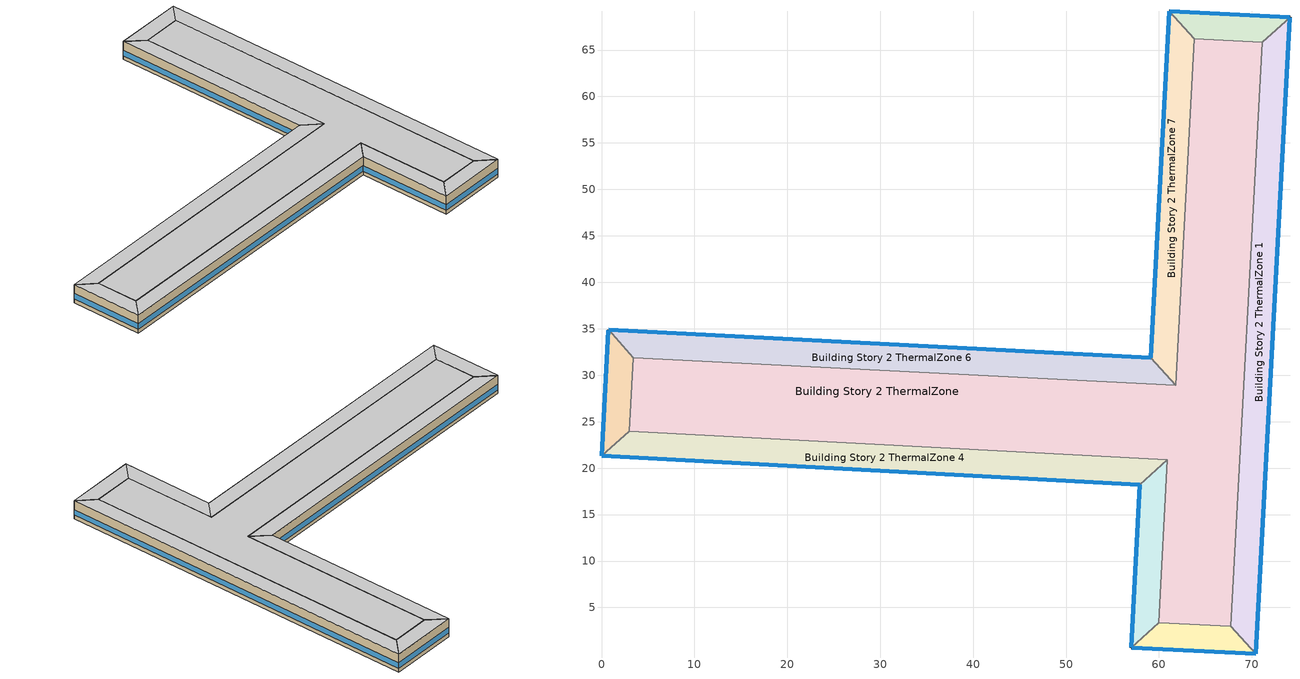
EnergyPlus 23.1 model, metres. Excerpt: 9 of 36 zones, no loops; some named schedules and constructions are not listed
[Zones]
Building Story 2 ThermalZone
 floor adiabatic (Typical Interior Ceiling): 71.13,65.85 67.74,2.97 59.99,3.35 60.92,20.89 2.98,23.99 3.43,31.9 61.79,28.9 63.8,66.22 z3.6
 wall adiabatic (Typical Interior Wall): 67.74,2.97 71.13,65.85 63.8,66.22 61.79,28.9 3.43,31.9 2.98,23.99 60.92,20.89 59.99,3.35 67.74,2.97 z3.6:7.2
 ceiling adiabatic (Typical Interior Floor): 63.8,66.22 61.79,28.9 3.43,31.9 2.98,23.99 60.92,20.89 59.99,3.35 67.74,2.97 71.13,65.85 z7.2
Building Story 2 ThermalZone 1
 floor adiabatic (Typical Interior Ceiling): 74.1,68.52 70.42,0 67.74,2.97 71.13,65.85 z3.6
 wall outside (Typical Insulated Steel Framed Exterior Wall R-12.99): 70.42,0 74.1,68.52 z3.6:7.2
 wall adiabatic (Typical Interior Wall): 74.1,68.52 71.13,65.85 67.74,2.97 70.42,0 z3.6:7.2
 window (U 0.55 SHGC 0.25): 70.42,0.03 74.1,68.5 z4.36:5.44
 ceiling adiabatic (Typical Interior Floor): 71.13,65.85 67.74,2.97 70.42,0 74.1,68.52 z7.2
Building Story 2 ThermalZone 2
 floor adiabatic (Typical Interior Ceiling): 70.42,0 57.02,0.67 59.99,3.35 67.74,2.97 z3.6
 wall outside (Typical Insulated Steel Framed Exterior Wall R-12.99): 57.02,0.67 70.42,0 z3.6:7.2
 wall adiabatic (Typical Interior Wall): 70.42,0 67.74,2.97 59.99,3.35 57.02,0.67 z3.6:7.2
 window (U 0.55 SHGC 0.25): 57.05,0.67 70.4,0 z4.36:5.45
 ceiling adiabatic (Typical Interior Floor): 67.74,2.97 59.99,3.35 57.02,0.67 70.42,0 z7.2
Building Story 2 ThermalZone 3
 floor adiabatic (Typical Interior Ceiling): 57.02,0.67 57.94,18.21 60.92,20.89 59.99,3.35 z3.6
 wall outside (Typical Insulated Steel Framed Exterior Wall R-12.99): 57.94,18.21 57.02,0.67 z3.6:7.2
 wall adiabatic (Typical Interior Wall): 57.02,0.67 59.99,3.35 60.92,20.89 57.94,18.21 z3.6:7.2
 window (U 0.55 SHGC 0.25): 57.94,18.19 57.02,0.69 z4.36:5.45
 ceiling adiabatic (Typical Interior Floor): 59.99,3.35 60.92,20.89 57.94,18.21 57.02,0.67 z7.2
Building Story 2 ThermalZone 4
 floor adiabatic (Typical Interior Ceiling): 57.94,18.21 0,21.32 2.98,23.99 60.92,20.89 z3.6
 wall outside (Typical Insulated Steel Framed Exterior Wall R-12.99): 0,21.32 57.94,18.21 z3.6:7.2
 wall adiabatic (Typical Interior Wall): 57.94,18.21 60.92,20.89 2.98,23.99 0,21.32 z3.6:7.2
 window (U 0.55 SHGC 0.25): 0.03,21.32 57.92,18.22 z4.36:5.44
 ceiling adiabatic (Typical Interior Floor): 60.92,20.89 2.98,23.99 0,21.32 57.94,18.21 z7.2
Building Story 2 ThermalZone 5
 floor adiabatic (Typical Interior Ceiling): 0,21.32 0.75,34.87 3.43,31.9 2.98,23.99 z3.6
 wall outside (Typical Insulated Steel Framed Exterior Wall R-12.99): 0.75,34.87 0,21.32 z3.6:7.2
 wall adiabatic (Typical Interior Wall): 0,21.32 2.98,23.99 3.43,31.9 0.75,34.87 z3.6:7.2
 window (U 0.55 SHGC 0.25): 0.75,34.85 0,21.35 z4.36:5.45
 ceiling adiabatic (Typical Interior Floor): 2.98,23.99 3.43,31.9 0.75,34.87 0,21.32 z7.2
Building Story 2 ThermalZone 6
 floor adiabatic (Typical Interior Ceiling): 0.75,34.87 59.12,31.87 61.79,28.9 3.43,31.9 z3.6
 wall outside (Typical Insulated Steel Framed Exterior Wall R-12.99): 59.12,31.87 0.75,34.87 z3.6:7.2
 wall adiabatic (Typical Interior Wall): 0.75,34.87 3.43,31.9 61.79,28.9 59.12,31.87 z3.6:7.2
 window (U 0.55 SHGC 0.25): 59.09,31.88 0.78,34.87 z4.36:5.44
 ceiling adiabatic (Typical Interior Ceiling): 3.43,31.9 61.79,28.9 59.12,31.87 0.75,34.87 z7.2
Building Story 2 ThermalZone 7
 floor adiabatic (Typical Interior Floor): 59.12,31.87 61.13,69.19 63.8,66.22 61.79,28.9 z3.6
 wall outside (Typical Insulated Steel Framed Exterior Wall R-12.99): 61.13,69.19 59.12,31.87 z3.6:7.2
 wall adiabatic (Typical Interior Wall): 59.12,31.87 61.79,28.9 63.8,66.22 61.13,69.19 z3.6:7.2
 window (U 0.55 SHGC 0.25): 61.12,69.17 59.12,31.9 z4.36:5.44
 ceiling adiabatic (Typical Interior Ceiling): 61.79,28.9 63.8,66.22 61.13,69.19 59.12,31.87 z7.2
Building Story 2 ThermalZone 8
 floor adiabatic (Typical Interior Floor): 61.13,69.19 74.1,68.52 71.13,65.85 63.8,66.22 z3.6
 wall outside (Typical Insulated Steel Framed Exterior Wall R-12.99): 74.1,68.52 61.13,69.19 z3.6:7.2
 wall adiabatic (Typical Interior Wall): 61.13,69.19 63.8,66.22 71.13,65.85 74.1,68.52 z3.6:7.2
 window (U 0.55 SHGC 0.25): 74.08,68.53 61.15,69.19 z4.36:5.45
 ceiling adiabatic (Typical Interior Ceiling): 63.8,66.22 71.13,65.85 74.1,68.52 61.13,69.19 z7.2
[Schedule:Day:Interval]
DataCenter_EQUIP_SCH Wknd|Wkdy|Hol Day 3; DataCenter_EQUIP_SCH Wknd|Wkdy|Hol Day 7; DataCenter_EQUIP_SCH Wknd|Wkdy|Hol Day 11; DataCenter_EQUIP_SCH Summer Design Day: No, 24:00, 1
DataCenter_EQUIP_SCH Wknd|Wkdy|Hol Day 4; DataCenter_EQUIP_SCH Wknd|Wkdy|Hol Day 8; DataCenter_EQUIP_SCH Winter Design Day 11: No, 24:00, 0.25
DataCenter_EQUIP_SCH Wknd|Wkdy|Hol Day 5; DataCenter_EQUIP_SCH Wknd|Wkdy|Hol Day 9: No, 24:00, 0.5
DataCenter_EQUIP_SCH Wknd|Wkdy|Hol Day 6; DataCenter_EQUIP_SCH Wknd|Wkdy|Hol Day 10: No, 24:00, 0.75
Schedule Day 3: No, 24:00, 0
SchoolSecondary KITCHEN_ELEC_EQUIP_SCH Wkdy Day; SchoolSecondary KITCHEN_ELEC_EQUIP_SCH Wkdy Day 1; SchoolSecondary KITCHEN_ELEC_EQUIP_SCH Wkdy Day 2; SchoolSecondary KITCHEN_ELEC_EQUIP_SCH Summer Design Day: No, 08:00, 0.1, 10:00, 0.15, 13:00, 0.25, 15:00, 0.15, 24:00, 0.1
SchoolSecondary KITCHEN_ELEC_EQUIP_SCH Wknd Day; SchoolSecondary KITCHEN_ELEC_EQUIP_SCH Wknd Day 1; SchoolSecondary KITCHEN_ELEC_EQUIP_SCH Default; SchoolSecondary KITCHEN_ELEC_EQUIP_SCH Winter Design Day: No, 24:00, 0.1
SchoolSecondary KITCHEN_GAS_EQUIP_SCH Wkdy|SmrDsn Day; SchoolSecondary KITCHEN_GAS_EQUIP_SCH Wkdy|SmrDsn Day 1; SchoolSecondary KITCHEN_GAS_EQUIP_SCH Wkdy|SmrDsn Day 2; SchoolSecondary KITCHEN_GAS_EQUIP_SCH Summer Design Day: No, 08:00, 0.02, 10:00, 0.15, 13:00, 0.2, 15:00, 0.1, 24:00, 0.02
SchoolSecondary KITCHEN_GAS_EQUIP_SCH Wknd Day; SchoolSecondary KITCHEN_GAS_EQUIP_SCH Wknd Day 1; SchoolSecondary KITCHEN_GAS_EQUIP_SCH Default; SchoolSecondary KITCHEN_GAS_EQUIP_SCH Winter Design Day: No, 24:00, 0.02
[Schedule:Week:Daily]
SchoolSecondary BLDG_LIGHT_SCH_2013 Week Rule - Jan1-Jan3: SchoolSecondary BLDG_LIGHT_SCH_2013 Wkdy Day, SchoolSecondary BLDG_LIGHT_SCH_2013 Wkdy Day, SchoolSecondary BLDG_LIGHT_SCH_2013 Wkdy Day, SchoolSecondary BLDG_LIGHT_SCH_2013 Wkdy Day, SchoolSecondary BLDG_LIGHT_SCH_2013 Wkdy Day, SchoolSecondary BLDG_LIGHT_SCH_2013 Wkdy Day, SchoolSecondary BLDG_LIGHT_SCH_2013 Wknd Day, SchoolSecondary BLDG_LIGHT_SCH_2013 Default, SchoolSecondary BLDG_LIGHT_SCH_2013 Summer Design Day, SchoolSecondary BLDG_LIGHT_SCH_2013 Winter Design Day, SchoolSecondary BLDG_LIGHT_SCH_2013 Default, SchoolSecondary BLDG_LIGHT_SCH_2013 Default
SchoolSecondary BLDG_LIGHT_SCH_2013 Week Rule - Jan4-Jun27: SchoolSecondary BLDG_LIGHT_SCH_2013 Wknd Day, SchoolSecondary BLDG_LIGHT_SCH_2013 Wkdy Day, SchoolSecondary BLDG_LIGHT_SCH_2013 Wkdy Day, SchoolSecondary BLDG_LIGHT_SCH_2013 Wkdy Day, SchoolSecondary BLDG_LIGHT_SCH_2013 Wkdy Day, SchoolSecondary BLDG_LIGHT_SCH_2013 Wkdy Day, SchoolSecondary BLDG_LIGHT_SCH_2013 Wknd Day, SchoolSecondary BLDG_LIGHT_SCH_2013 Default, SchoolSecondary BLDG_LIGHT_SCH_2013 Summer Design Day, SchoolSecondary BLDG_LIGHT_SCH_2013 Winter Design Day, SchoolSecondary BLDG_LIGHT_SCH_2013 Default, SchoolSecondary BLDG_LIGHT_SCH_2013 Default
SchoolSecondary BLDG_LIGHT_SCH_2013 Week Rule - Jun28-Jul4: SchoolSecondary BLDG_LIGHT_SCH_2013 Wknd Day, SchoolSecondary BLDG_LIGHT_SCH_2013 Wkdy Day, SchoolSecondary BLDG_LIGHT_SCH_2013 Wkdy Day, SchoolSecondary BLDG_LIGHT_SCH_2013 Wkdy Day 1, SchoolSecondary BLDG_LIGHT_SCH_2013 Wkdy Day 1, SchoolSecondary BLDG_LIGHT_SCH_2013 Wkdy Day 1, SchoolSecondary BLDG_LIGHT_SCH_2013 Wknd Day 1, SchoolSecondary BLDG_LIGHT_SCH_2013 Default, SchoolSecondary BLDG_LIGHT_SCH_2013 Summer Design Day, SchoolSecondary BLDG_LIGHT_SCH_2013 Winter Design Day, SchoolSecondary BLDG_LIGHT_SCH_2013 Default, SchoolSecondary BLDG_LIGHT_SCH_2013 Default
SchoolSecondary BLDG_LIGHT_SCH_2013 Week Rule - Jul5-Aug29: SchoolSecondary BLDG_LIGHT_SCH_2013 Wknd Day 1, SchoolSecondary BLDG_LIGHT_SCH_2013 Wkdy Day 1, SchoolSecondary BLDG_LIGHT_SCH_2013 Wkdy Day 1, SchoolSecondary BLDG_LIGHT_SCH_2013 Wkdy Day 1, SchoolSecondary BLDG_LIGHT_SCH_2013 Wkdy Day 1, SchoolSecondary BLDG_LIGHT_SCH_2013 Wkdy Day 1, SchoolSecondary BLDG_LIGHT_SCH_2013 Wknd Day 1, SchoolSecondary BLDG_LIGHT_SCH_2013 Default, SchoolSecondary BLDG_LIGHT_SCH_2013 Summer Design Day, SchoolSecondary BLDG_LIGHT_SCH_2013 Winter Design Day, SchoolSecondary BLDG_LIGHT_SCH_2013 Default, SchoolSecondary BLDG_LIGHT_SCH_2013 Default
SchoolSecondary BLDG_LIGHT_SCH_2013 Week Rule - Aug30-Sep5: SchoolSecondary BLDG_LIGHT_SCH_2013 Wknd Day 1, SchoolSecondary BLDG_LIGHT_SCH_2013 Wkdy Day 1, SchoolSecondary BLDG_LIGHT_SCH_2013 Wkdy Day 2, SchoolSecondary BLDG_LIGHT_SCH_2013 Wkdy Day 2, SchoolSecondary BLDG_LIGHT_SCH_2013 Wkdy Day 2, SchoolSecondary BLDG_LIGHT_SCH_2013 Wkdy Day 2, SchoolSecondary BLDG_LIGHT_SCH_2013 Default, SchoolSecondary BLDG_LIGHT_SCH_2013 Default, SchoolSecondary BLDG_LIGHT_SCH_2013 Summer Design Day, SchoolSecondary BLDG_LIGHT_SCH_2013 Winter Design Day, SchoolSecondary BLDG_LIGHT_SCH_2013 Default, SchoolSecondary BLDG_LIGHT_SCH_2013 Default
SchoolSecondary BLDG_LIGHT_SCH_2013 Week Rule - Sep6-Dec31: SchoolSecondary BLDG_LIGHT_SCH_2013 Default, SchoolSecondary BLDG_LIGHT_SCH_2013 Wkdy Day 2, SchoolSecondary BLDG_LIGHT_SCH_2013 Wkdy Day 2, SchoolSecondary BLDG_LIGHT_SCH_2013 Wkdy Day 2, SchoolSecondary BLDG_LIGHT_SCH_2013 Wkdy Day 2, SchoolSecondary BLDG_LIGHT_SCH_2013 Wkdy Day 2, SchoolSecondary BLDG_LIGHT_SCH_2013 Default, SchoolSecondary BLDG_LIGHT_SCH_2013 Default, SchoolSecondary BLDG_LIGHT_SCH_2013 Summer Design Day, SchoolSecondary BLDG_LIGHT_SCH_2013 Winter Design Day, SchoolSecondary BLDG_LIGHT_SCH_2013 Default, SchoolSecondary BLDG_LIGHT_SCH_2013 Default
SchoolSecondary BLDG_LIGHT_LIBRARY_SCH_2013 Week Rule - Jan1-Jan3: SchoolSecondary BLDG_LIGHT_LIBRARY_SCH_2013 Wkdy Day, SchoolSecondary BLDG_LIGHT_LIBRARY_SCH_2013 Wkdy Day, SchoolSecondary BLDG_LIGHT_LIBRARY_SCH_2013 Wkdy Day, SchoolSecondary BLDG_LIGHT_LIBRARY_SCH_2013 Wkdy Day, SchoolSecondary BLDG_LIGHT_LIBRARY_SCH_2013 Wkdy Day, SchoolSecondary BLDG_LIGHT_LIBRARY_SCH_2013 Wkdy Day, SchoolSecondary BLDG_LIGHT_LIBRARY_SCH_2013 Wknd Day, SchoolSecondary BLDG_LIGHT_LIBRARY_SCH_2013 Default, SchoolSecondary BLDG_LIGHT_LIBRARY_SCH_2013 Summer Design Day, SchoolSecondary BLDG_LIGHT_LIBRARY_SCH_2013 Winter Design Day, SchoolSecondary BLDG_LIGHT_LIBRARY_SCH_2013 Default, SchoolSecondary BLDG_LIGHT_LIBRARY_SCH_2013 Default
SchoolSecondary BLDG_LIGHT_LIBRARY_SCH_2013 Week Rule - Jan4-Jun27: SchoolSecondary BLDG_LIGHT_LIBRARY_SCH_2013 Wknd Day, SchoolSecondary BLDG_LIGHT_LIBRARY_SCH_2013 Wkdy Day, SchoolSecondary BLDG_LIGHT_LIBRARY_SCH_2013 Wkdy Day, SchoolSecondary BLDG_LIGHT_LIBRARY_SCH_2013 Wkdy Day, SchoolSecondary BLDG_LIGHT_LIBRARY_SCH_2013 Wkdy Day, SchoolSecondary BLDG_LIGHT_LIBRARY_SCH_2013 Wkdy Day, SchoolSecondary BLDG_LIGHT_LIBRARY_SCH_2013 Wknd Day, SchoolSecondary BLDG_LIGHT_LIBRARY_SCH_2013 Default, SchoolSecondary BLDG_LIGHT_LIBRARY_SCH_2013 Summer Design Day, SchoolSecondary BLDG_LIGHT_LIBRARY_SCH_2013 Winter Design Day, SchoolSecondary BLDG_LIGHT_LIBRARY_SCH_2013 Default, SchoolSecondary BLDG_LIGHT_LIBRARY_SCH_2013 Default
SchoolSecondary BLDG_LIGHT_LIBRARY_SCH_2013 Week Rule - Jun28-Jul4: SchoolSecondary BLDG_LIGHT_LIBRARY_SCH_2013 Wknd Day, SchoolSecondary BLDG_LIGHT_LIBRARY_SCH_2013 Wkdy Day, SchoolSecondary BLDG_LIGHT_LIBRARY_SCH_2013 Wkdy Day, SchoolSecondary BLDG_LIGHT_LIBRARY_SCH_2013 Wkdy Day 1, SchoolSecondary BLDG_LIGHT_LIBRARY_SCH_2013 Wkdy Day 1, SchoolSecondary BLDG_LIGHT_LIBRARY_SCH_2013 Wkdy Day 1, SchoolSecondary BLDG_LIGHT_LIBRARY_SCH_2013 Wknd Day 1, SchoolSecondary BLDG_LIGHT_LIBRARY_SCH_2013 Default, SchoolSecondary BLDG_LIGHT_LIBRARY_SCH_2013 Summer Design Day, SchoolSecondary BLDG_LIGHT_LIBRARY_SCH_2013 Winter Design Day, SchoolSecondary BLDG_LIGHT_LIBRARY_SCH_2013 Default, SchoolSecondary BLDG_LIGHT_LIBRARY_SCH_2013 Default
SchoolSecondary BLDG_LIGHT_LIBRARY_SCH_2013 Week Rule - Jul5-Aug29: SchoolSecondary BLDG_LIGHT_LIBRARY_SCH_2013 Wknd Day 1, SchoolSecondary BLDG_LIGHT_LIBRARY_SCH_2013 Wkdy Day 1, SchoolSecondary BLDG_LIGHT_LIBRARY_SCH_2013 Wkdy Day 1, SchoolSecondary BLDG_LIGHT_LIBRARY_SCH_2013 Wkdy Day 1, SchoolSecondary BLDG_LIGHT_LIBRARY_SCH_2013 Wkdy Day 1, SchoolSecondary BLDG_LIGHT_LIBRARY_SCH_2013 Wkdy Day 1, SchoolSecondary BLDG_LIGHT_LIBRARY_SCH_2013 Wknd Day 1, SchoolSecondary BLDG_LIGHT_LIBRARY_SCH_2013 Default, SchoolSecondary BLDG_LIGHT_LIBRARY_SCH_2013 Summer Design Day, SchoolSecondary BLDG_LIGHT_LIBRARY_SCH_2013 Winter Design Day, SchoolSecondary BLDG_LIGHT_LIBRARY_SCH_2013 Default, SchoolSecondary BLDG_LIGHT_LIBRARY_SCH_2013 Default
SchoolSecondary BLDG_LIGHT_LIBRARY_SCH_2013 Week Rule - Aug30-Sep5: SchoolSecondary BLDG_LIGHT_LIBRARY_SCH_2013 Wknd Day 1, SchoolSecondary BLDG_LIGHT_LIBRARY_SCH_2013 Wkdy Day 1, SchoolSecondary BLDG_LIGHT_LIBRARY_SCH_2013 Wkdy Day 2, SchoolSecondary BLDG_LIGHT_LIBRARY_SCH_2013 Wkdy Day 2, SchoolSecondary BLDG_LIGHT_LIBRARY_SCH_2013 Wkdy Day 2, SchoolSecondary BLDG_LIGHT_LIBRARY_SCH_2013 Wkdy Day 2, SchoolSecondary BLDG_LIGHT_LIBRARY_SCH_2013 Default, SchoolSecondary BLDG_LIGHT_LIBRARY_SCH_2013 Default, SchoolSecondary BLDG_LIGHT_LIBRARY_SCH_2013 Summer Design Day, SchoolSecondary BLDG_LIGHT_LIBRARY_SCH_2013 Winter Design Day, SchoolSecondary BLDG_LIGHT_LIBRARY_SCH_2013 Default, SchoolSecondary BLDG_LIGHT_LIBRARY_SCH_2013 Default
SchoolSecondary BLDG_LIGHT_LIBRARY_SCH_2013 Week Rule - Sep6-Dec31: SchoolSecondary BLDG_LIGHT_LIBRARY_SCH_2013 Default, SchoolSecondary BLDG_LIGHT_LIBRARY_SCH_2013 Wkdy Day 2, SchoolSecondary BLDG_LIGHT_LIBRARY_SCH_2013 Wkdy Day 2, SchoolSecondary BLDG_LIGHT_LIBRARY_SCH_2013 Wkdy Day 2, SchoolSecondary BLDG_LIGHT_LIBRARY_SCH_2013 Wkdy Day 2, SchoolSecondary BLDG_LIGHT_LIBRARY_SCH_2013 Wkdy Day 2, SchoolSecondary BLDG_LIGHT_LIBRARY_SCH_2013 Default, SchoolSecondary BLDG_LIGHT_LIBRARY_SCH_2013 Default, SchoolSecondary BLDG_LIGHT_LIBRARY_SCH_2013 Summer Design Day, SchoolSecondary BLDG_LIGHT_LIBRARY_SCH_2013 Winter Design Day, SchoolSecondary BLDG_LIGHT_LIBRARY_SCH_2013 Default, SchoolSecondary BLDG_LIGHT_LIBRARY_SCH_2013 Default
SchoolSecondary BLDG_LIGHT_LOBBYFLR1_SCH_2013 Week Rule - Jan1-Jan3: SchoolSecondary BLDG_LIGHT_LOBBYFLR1_SCH_2013 Wkdy Day, SchoolSecondary BLDG_LIGHT_LOBBYFLR1_SCH_2013 Wkdy Day, SchoolSecondary BLDG_LIGHT_LOBBYFLR1_SCH_2013 Wkdy Day, SchoolSecondary BLDG_LIGHT_LOBBYFLR1_SCH_2013 Wkdy Day, SchoolSecondary BLDG_LIGHT_LOBBYFLR1_SCH_2013 Wkdy Day, SchoolSecondary BLDG_LIGHT_LOBBYFLR1_SCH_2013 Wkdy Day, SchoolSecondary BLDG_LIGHT_LOBBYFLR1_SCH_2013 Wknd Day, SchoolSecondary BLDG_LIGHT_LOBBYFLR1_SCH_2013 Default, SchoolSecondary BLDG_LIGHT_LOBBYFLR1_SCH_2013 Summer Design Day, SchoolSecondary BLDG_LIGHT_LOBBYFLR1_SCH_2013 Winter Design Day, SchoolSecondary BLDG_LIGHT_LOBBYFLR1_SCH_2013 Default, SchoolSecondary BLDG_LIGHT_LOBBYFLR1_SCH_2013 Default
SchoolSecondary BLDG_LIGHT_LOBBYFLR1_SCH_2013 Week Rule - Jan4-Jun27: SchoolSecondary BLDG_LIGHT_LOBBYFLR1_SCH_2013 Wknd Day, SchoolSecondary BLDG_LIGHT_LOBBYFLR1_SCH_2013 Wkdy Day, SchoolSecondary BLDG_LIGHT_LOBBYFLR1_SCH_2013 Wkdy Day, SchoolSecondary BLDG_LIGHT_LOBBYFLR1_SCH_2013 Wkdy Day, SchoolSecondary BLDG_LIGHT_LOBBYFLR1_SCH_2013 Wkdy Day, SchoolSecondary BLDG_LIGHT_LOBBYFLR1_SCH_2013 Wkdy Day, SchoolSecondary BLDG_LIGHT_LOBBYFLR1_SCH_2013 Wknd Day, SchoolSecondary BLDG_LIGHT_LOBBYFLR1_SCH_2013 Default, SchoolSecondary BLDG_LIGHT_LOBBYFLR1_SCH_2013 Summer Design Day, SchoolSecondary BLDG_LIGHT_LOBBYFLR1_SCH_2013 Winter Design Day, SchoolSecondary BLDG_LIGHT_LOBBYFLR1_SCH_2013 Default, SchoolSecondary BLDG_LIGHT_LOBBYFLR1_SCH_2013 Default
SchoolSecondary BLDG_LIGHT_LOBBYFLR1_SCH_2013 Week Rule - Jun28-Jul4: SchoolSecondary BLDG_LIGHT_LOBBYFLR1_SCH_2013 Wknd Day, SchoolSecondary BLDG_LIGHT_LOBBYFLR1_SCH_2013 Wkdy Day, SchoolSecondary BLDG_LIGHT_LOBBYFLR1_SCH_2013 Wkdy Day, SchoolSecondary BLDG_LIGHT_LOBBYFLR1_SCH_2013 Wkdy Day 1, SchoolSecondary BLDG_LIGHT_LOBBYFLR1_SCH_2013 Wkdy Day 1, SchoolSecondary BLDG_LIGHT_LOBBYFLR1_SCH_2013 Wkdy Day 1, SchoolSecondary BLDG_LIGHT_LOBBYFLR1_SCH_2013 Wknd Day 1, SchoolSecondary BLDG_LIGHT_LOBBYFLR1_SCH_2013 Default, SchoolSecondary BLDG_LIGHT_LOBBYFLR1_SCH_2013 Summer Design Day, SchoolSecondary BLDG_LIGHT_LOBBYFLR1_SCH_2013 Winter Design Day, SchoolSecondary BLDG_LIGHT_LOBBYFLR1_SCH_2013 Default, SchoolSecondary BLDG_LIGHT_LOBBYFLR1_SCH_2013 Default
DataCenter_EQUIP_SCH Week Rule - Apr5-Apr25: DataCenter_EQUIP_SCH Wknd|Wkdy|Hol Day 3, DataCenter_EQUIP_SCH Wknd|Wkdy|Hol Day 3, DataCenter_EQUIP_SCH Wknd|Wkdy|Hol Day 3, DataCenter_EQUIP_SCH Wknd|Wkdy|Hol Day 3, DataCenter_EQUIP_SCH Wknd|Wkdy|Hol Day 3, DataCenter_EQUIP_SCH Wknd|Wkdy|Hol Day 3, DataCenter_EQUIP_SCH Wknd|Wkdy|Hol Day 3, Schedule Day 3, DataCenter_EQUIP_SCH Summer Design Day, DataCenter_EQUIP_SCH Winter Design Day 11, Schedule Day 3, Schedule Day 3
DataCenter_EQUIP_SCH Week Rule - Apr26-May2: DataCenter_EQUIP_SCH Wknd|Wkdy|Hol Day 3, DataCenter_EQUIP_SCH Wknd|Wkdy|Hol Day 3, DataCenter_EQUIP_SCH Wknd|Wkdy|Hol Day 3, DataCenter_EQUIP_SCH Wknd|Wkdy|Hol Day 3, DataCenter_EQUIP_SCH Wknd|Wkdy|Hol Day 3, DataCenter_EQUIP_SCH Wknd|Wkdy|Hol Day 4, DataCenter_EQUIP_SCH Wknd|Wkdy|Hol Day 4, Schedule Day 3, DataCenter_EQUIP_SCH Summer Design Day, DataCenter_EQUIP_SCH Winter Design Day 11, Schedule Day 3, Schedule Day 3
DataCenter_EQUIP_SCH Week Rule - May3-May30: DataCenter_EQUIP_SCH Wknd|Wkdy|Hol Day 4, DataCenter_EQUIP_SCH Wknd|Wkdy|Hol Day 4, DataCenter_EQUIP_SCH Wknd|Wkdy|Hol Day 4, DataCenter_EQUIP_SCH Wknd|Wkdy|Hol Day 4, DataCenter_EQUIP_SCH Wknd|Wkdy|Hol Day 4, DataCenter_EQUIP_SCH Wknd|Wkdy|Hol Day 4, DataCenter_EQUIP_SCH Wknd|Wkdy|Hol Day 4, Schedule Day 3, DataCenter_EQUIP_SCH Summer Design Day, DataCenter_EQUIP_SCH Winter Design Day 11, Schedule Day 3, Schedule Day 3
DataCenter_EQUIP_SCH Week Rule - May31-Jun6: DataCenter_EQUIP_SCH Wknd|Wkdy|Hol Day 4, DataCenter_EQUIP_SCH Wknd|Wkdy|Hol Day 5, DataCenter_EQUIP_SCH Wknd|Wkdy|Hol Day 5, DataCenter_EQUIP_SCH Wknd|Wkdy|Hol Day 5, DataCenter_EQUIP_SCH Wknd|Wkdy|Hol Day 5, DataCenter_EQUIP_SCH Wknd|Wkdy|Hol Day 5, DataCenter_EQUIP_SCH Wknd|Wkdy|Hol Day 5, Schedule Day 3, DataCenter_EQUIP_SCH Summer Design Day, DataCenter_EQUIP_SCH Winter Design Day 11, Schedule Day 3, Schedule Day 3
DataCenter_EQUIP_SCH Week Rule - Jun7-Jun27: DataCenter_EQUIP_SCH Wknd|Wkdy|Hol Day 5, DataCenter_EQUIP_SCH Wknd|Wkdy|Hol Day 5, DataCenter_EQUIP_SCH Wknd|Wkdy|Hol Day 5, DataCenter_EQUIP_SCH Wknd|Wkdy|Hol Day 5, DataCenter_EQUIP_SCH Wknd|Wkdy|Hol Day 5, DataCenter_EQUIP_SCH Wknd|Wkdy|Hol Day 5, DataCenter_EQUIP_SCH Wknd|Wkdy|Hol Day 5, Schedule Day 3, DataCenter_EQUIP_SCH Summer Design Day, DataCenter_EQUIP_SCH Winter Design Day 11, Schedule Day 3, Schedule Day 3
DataCenter_EQUIP_SCH Week Rule - Jun28-Jul4: DataCenter_EQUIP_SCH Wknd|Wkdy|Hol Day 5, DataCenter_EQUIP_SCH Wknd|Wkdy|Hol Day 5, DataCenter_EQUIP_SCH Wknd|Wkdy|Hol Day 5, DataCenter_EQUIP_SCH Wknd|Wkdy|Hol Day 6, DataCenter_EQUIP_SCH Wknd|Wkdy|Hol Day 6, DataCenter_EQUIP_SCH Wknd|Wkdy|Hol Day 6, DataCenter_EQUIP_SCH Wknd|Wkdy|Hol Day 6, Schedule Day 3, DataCenter_EQUIP_SCH Summer Design Day, DataCenter_EQUIP_SCH Winter Design Day 11, Schedule Day 3, Schedule Day 3
DataCenter_EQUIP_SCH Week Rule - Jul5-Jul25: DataCenter_EQUIP_SCH Wknd|Wkdy|Hol Day 6, DataCenter_EQUIP_SCH Wknd|Wkdy|Hol Day 6, DataCenter_EQUIP_SCH Wknd|Wkdy|Hol Day 6, DataCenter_EQUIP_SCH Wknd|Wkdy|Hol Day 6, DataCenter_EQUIP_SCH Wknd|Wkdy|Hol Day 6, DataCenter_EQUIP_SCH Wknd|Wkdy|Hol Day 6, DataCenter_EQUIP_SCH Wknd|Wkdy|Hol Day 6, Schedule Day 3, DataCenter_EQUIP_SCH Summer Design Day, DataCenter_EQUIP_SCH Winter Design Day 11, Schedule Day 3, Schedule Day 3
DataCenter_EQUIP_SCH Week Rule - Jul26-Aug1: DataCenter_EQUIP_SCH Wknd|Wkdy|Hol Day 6, DataCenter_EQUIP_SCH Wknd|Wkdy|Hol Day 6, DataCenter_EQUIP_SCH Wknd|Wkdy|Hol Day 6, DataCenter_EQUIP_SCH Wknd|Wkdy|Hol Day 6, DataCenter_EQUIP_SCH Wknd|Wkdy|Hol Day 6, DataCenter_EQUIP_SCH Wknd|Wkdy|Hol Day 6, DataCenter_EQUIP_SCH Wknd|Wkdy|Hol Day 7, Schedule Day 3, DataCenter_EQUIP_SCH Summer Design Day, DataCenter_EQUIP_SCH Winter Design Day 11, Schedule Day 3, Schedule Day 3
DataCenter_EQUIP_SCH Week Rule - Aug2-Aug29: DataCenter_EQUIP_SCH Wknd|Wkdy|Hol Day 7, DataCenter_EQUIP_SCH Wknd|Wkdy|Hol Day 7, DataCenter_EQUIP_SCH Wknd|Wkdy|Hol Day 7, DataCenter_EQUIP_SCH Wknd|Wkdy|Hol Day 7, DataCenter_EQUIP_SCH Wknd|Wkdy|Hol Day 7, DataCenter_EQUIP_SCH Wknd|Wkdy|Hol Day 7, DataCenter_EQUIP_SCH Wknd|Wkdy|Hol Day 7, Schedule Day 3, DataCenter_EQUIP_SCH Summer Design Day, DataCenter_EQUIP_SCH Winter Design Day 11, Schedule Day 3, Schedule Day 3
DataCenter_EQUIP_SCH Week Rule - Aug30-Sep5: DataCenter_EQUIP_SCH Wknd|Wkdy|Hol Day 7, DataCenter_EQUIP_SCH Wknd|Wkdy|Hol Day 7, DataCenter_EQUIP_SCH Wknd|Wkdy|Hol Day 8, DataCenter_EQUIP_SCH Wknd|Wkdy|Hol Day 8, DataCenter_EQUIP_SCH Wknd|Wkdy|Hol Day 8, DataCenter_EQUIP_SCH Wknd|Wkdy|Hol Day 8, DataCenter_EQUIP_SCH Wknd|Wkdy|Hol Day 8, Schedule Day 3, DataCenter_EQUIP_SCH Summer Design Day, DataCenter_EQUIP_SCH Winter Design Day 11, Schedule Day 3, Schedule Day 3
DataCenter_EQUIP_SCH Week Rule - Sep6-Sep26: DataCenter_EQUIP_SCH Wknd|Wkdy|Hol Day 8, DataCenter_EQUIP_SCH Wknd|Wkdy|Hol Day 8, DataCenter_EQUIP_SCH Wknd|Wkdy|Hol Day 8, DataCenter_EQUIP_SCH Wknd|Wkdy|Hol Day 8, DataCenter_EQUIP_SCH Wknd|Wkdy|Hol Day 8, DataCenter_EQUIP_SCH Wknd|Wkdy|Hol Day 8, DataCenter_EQUIP_SCH Wknd|Wkdy|Hol Day 8, Schedule Day 3, DataCenter_EQUIP_SCH Summer Design Day, DataCenter_EQUIP_SCH Winter Design Day 11, Schedule Day 3, Schedule Day 3
DataCenter_EQUIP_SCH Week Rule - Sep27-Oct3: DataCenter_EQUIP_SCH Wknd|Wkdy|Hol Day 8, DataCenter_EQUIP_SCH Wknd|Wkdy|Hol Day 8, DataCenter_EQUIP_SCH Wknd|Wkdy|Hol Day 8, DataCenter_EQUIP_SCH Wknd|Wkdy|Hol Day 8, DataCenter_EQUIP_SCH Wknd|Wkdy|Hol Day 9, DataCenter_EQUIP_SCH Wknd|Wkdy|Hol Day 9, DataCenter_EQUIP_SCH Wknd|Wkdy|Hol Day 9, Schedule Day 3, DataCenter_EQUIP_SCH Summer Design Day, DataCenter_EQUIP_SCH Winter Design Day 11, Schedule Day 3, Schedule Day 3
DataCenter_EQUIP_SCH Week Rule - Oct4-Oct31: DataCenter_EQUIP_SCH Wknd|Wkdy|Hol Day 9, DataCenter_EQUIP_SCH Wknd|Wkdy|Hol Day 9, DataCenter_EQUIP_SCH Wknd|Wkdy|Hol Day 9, DataCenter_EQUIP_SCH Wknd|Wkdy|Hol Day 9, DataCenter_EQUIP_SCH Wknd|Wkdy|Hol Day 9, DataCenter_EQUIP_SCH Wknd|Wkdy|Hol Day 9, DataCenter_EQUIP_SCH Wknd|Wkdy|Hol Day 9, Schedule Day 3, DataCenter_EQUIP_SCH Summer Design Day, DataCenter_EQUIP_SCH Winter Design Day 11, Schedule Day 3, Schedule Day 3
DataCenter_EQUIP_SCH Week Rule - Nov1-Nov28: DataCenter_EQUIP_SCH Wknd|Wkdy|Hol Day 10, DataCenter_EQUIP_SCH Wknd|Wkdy|Hol Day 10, DataCenter_EQUIP_SCH Wknd|Wkdy|Hol Day 10, DataCenter_EQUIP_SCH Wknd|Wkdy|Hol Day 10, DataCenter_EQUIP_SCH Wknd|Wkdy|Hol Day 10, DataCenter_EQUIP_SCH Wknd|Wkdy|Hol Day 10, DataCenter_EQUIP_SCH Wknd|Wkdy|Hol Day 10, Schedule Day 3, DataCenter_EQUIP_SCH Summer Design Day, DataCenter_EQUIP_SCH Winter Design Day 11, Schedule Day 3, Schedule Day 3
DataCenter_EQUIP_SCH Week Rule - Nov29-Dec5: DataCenter_EQUIP_SCH Wknd|Wkdy|Hol Day 10, DataCenter_EQUIP_SCH Wknd|Wkdy|Hol Day 10, DataCenter_EQUIP_SCH Wknd|Wkdy|Hol Day 11, DataCenter_EQUIP_SCH Wknd|Wkdy|Hol Day 11, DataCenter_EQUIP_SCH Wknd|Wkdy|Hol Day 11, DataCenter_EQUIP_SCH Wknd|Wkdy|Hol Day 11, DataCenter_EQUIP_SCH Wknd|Wkdy|Hol Day 11, Schedule Day 3, DataCenter_EQUIP_SCH Summer Design Day, DataCenter_EQUIP_SCH Winter Design Day 11, Schedule Day 3, Schedule Day 3
DataCenter_EQUIP_SCH Week Rule - Dec6-Dec31: DataCenter_EQUIP_SCH Wknd|Wkdy|Hol Day 11, DataCenter_EQUIP_SCH Wknd|Wkdy|Hol Day 11, DataCenter_EQUIP_SCH Wknd|Wkdy|Hol Day 11, DataCenter_EQUIP_SCH Wknd|Wkdy|Hol Day 11, DataCenter_EQUIP_SCH Wknd|Wkdy|Hol Day 11, DataCenter_EQUIP_SCH Wknd|Wkdy|Hol Day 11, DataCenter_EQUIP_SCH Wknd|Wkdy|Hol Day 11, Schedule Day 3, DataCenter_EQUIP_SCH Summer Design Day, DataCenter_EQUIP_SCH Winter Design Day 11, Schedule Day 3, Schedule Day 3
SchoolSecondary KITCHEN_ELEC_EQUIP_SCH Week Rule - Jan1-Jan3: SchoolSecondary KITCHEN_ELEC_EQUIP_SCH Wkdy Day, SchoolSecondary KITCHEN_ELEC_EQUIP_SCH Wkdy Day, SchoolSecondary KITCHEN_ELEC_EQUIP_SCH Wkdy Day, SchoolSecondary KITCHEN_ELEC_EQUIP_SCH Wkdy Day, SchoolSecondary KITCHEN_ELEC_EQUIP_SCH Wkdy Day, SchoolSecondary KITCHEN_ELEC_EQUIP_SCH Wkdy Day, SchoolSecondary KITCHEN_ELEC_EQUIP_SCH Wknd Day, SchoolSecondary KITCHEN_ELEC_EQUIP_SCH Default, SchoolSecondary KITCHEN_ELEC_EQUIP_SCH Summer Design Day, SchoolSecondary KITCHEN_ELEC_EQUIP_SCH Winter Design Day, SchoolSecondary KITCHEN_ELEC_EQUIP_SCH Default, SchoolSecondary KITCHEN_ELEC_EQUIP_SCH Default
SchoolSecondary KITCHEN_ELEC_EQUIP_SCH Week Rule - Jan4-Jun27: SchoolSecondary KITCHEN_ELEC_EQUIP_SCH Wknd Day, SchoolSecondary KITCHEN_ELEC_EQUIP_SCH Wkdy Day, SchoolSecondary KITCHEN_ELEC_EQUIP_SCH Wkdy Day, SchoolSecondary KITCHEN_ELEC_EQUIP_SCH Wkdy Day, SchoolSecondary KITCHEN_ELEC_EQUIP_SCH Wkdy Day, SchoolSecondary KITCHEN_ELEC_EQUIP_SCH Wkdy Day, SchoolSecondary KITCHEN_ELEC_EQUIP_SCH Wknd Day, SchoolSecondary KITCHEN_ELEC_EQUIP_SCH Default, SchoolSecondary KITCHEN_ELEC_EQUIP_SCH Summer Design Day, SchoolSecondary KITCHEN_ELEC_EQUIP_SCH Winter Design Day, SchoolSecondary KITCHEN_ELEC_EQUIP_SCH Default, SchoolSecondary KITCHEN_ELEC_EQUIP_SCH Default
SchoolSecondary KITCHEN_ELEC_EQUIP_SCH Week Rule - Jun28-Jul4: SchoolSecondary KITCHEN_ELEC_EQUIP_SCH Wknd Day, SchoolSecondary KITCHEN_ELEC_EQUIP_SCH Wkdy Day, SchoolSecondary KITCHEN_ELEC_EQUIP_SCH Wkdy Day, SchoolSecondary KITCHEN_ELEC_EQUIP_SCH Wkdy Day 1, SchoolSecondary KITCHEN_ELEC_EQUIP_SCH Wkdy Day 1, SchoolSecondary KITCHEN_ELEC_EQUIP_SCH Wkdy Day 1, SchoolSecondary KITCHEN_ELEC_EQUIP_SCH Wknd Day 1, SchoolSecondary KITCHEN_ELEC_EQUIP_SCH Default, SchoolSecondary KITCHEN_ELEC_EQUIP_SCH Summer Design Day, SchoolSecondary KITCHEN_ELEC_EQUIP_SCH Winter Design Day, SchoolSecondary KITCHEN_ELEC_EQUIP_SCH Default, SchoolSecondary KITCHEN_ELEC_EQUIP_SCH Default
SchoolSecondary KITCHEN_ELEC_EQUIP_SCH Week Rule - Jul5-Aug29: SchoolSecondary KITCHEN_ELEC_EQUIP_SCH Wknd Day 1, SchoolSecondary KITCHEN_ELEC_EQUIP_SCH Wkdy Day 1, SchoolSecondary KITCHEN_ELEC_EQUIP_SCH Wkdy Day 1, SchoolSecondary KITCHEN_ELEC_EQUIP_SCH Wkdy Day 1, SchoolSecondary KITCHEN_ELEC_EQUIP_SCH Wkdy Day 1, SchoolSecondary KITCHEN_ELEC_EQUIP_SCH Wkdy Day 1, SchoolSecondary KITCHEN_ELEC_EQUIP_SCH Wknd Day 1, SchoolSecondary KITCHEN_ELEC_EQUIP_SCH Default, SchoolSecondary KITCHEN_ELEC_EQUIP_SCH Summer Design Day, SchoolSecondary KITCHEN_ELEC_EQUIP_SCH Winter Design Day, SchoolSecondary KITCHEN_ELEC_EQUIP_SCH Default, SchoolSecondary KITCHEN_ELEC_EQUIP_SCH Default
SchoolSecondary KITCHEN_ELEC_EQUIP_SCH Week Rule - Aug30-Sep5: SchoolSecondary KITCHEN_ELEC_EQUIP_SCH Wknd Day 1, SchoolSecondary KITCHEN_ELEC_EQUIP_SCH Wkdy Day 1, SchoolSecondary KITCHEN_ELEC_EQUIP_SCH Wkdy Day 2, SchoolSecondary KITCHEN_ELEC_EQUIP_SCH Wkdy Day 2, SchoolSecondary KITCHEN_ELEC_EQUIP_SCH Wkdy Day 2, SchoolSecondary KITCHEN_ELEC_EQUIP_SCH Wkdy Day 2, SchoolSecondary KITCHEN_ELEC_EQUIP_SCH Default, SchoolSecondary KITCHEN_ELEC_EQUIP_SCH Default, SchoolSecondary KITCHEN_ELEC_EQUIP_SCH Summer Design Day, SchoolSecondary KITCHEN_ELEC_EQUIP_SCH Winter Design Day, SchoolSecondary KITCHEN_ELEC_EQUIP_SCH Default, SchoolSecondary KITCHEN_ELEC_EQUIP_SCH Default
SchoolSecondary KITCHEN_ELEC_EQUIP_SCH Week Rule - Sep6-Dec31: SchoolSecondary KITCHEN_ELEC_EQUIP_SCH Default, SchoolSecondary KITCHEN_ELEC_EQUIP_SCH Wkdy Day 2, SchoolSecondary KITCHEN_ELEC_EQUIP_SCH Wkdy Day 2, SchoolSecondary KITCHEN_ELEC_EQUIP_SCH Wkdy Day 2, SchoolSecondary KITCHEN_ELEC_EQUIP_SCH Wkdy Day 2, SchoolSecondary KITCHEN_ELEC_EQUIP_SCH Wkdy Day 2, SchoolSecondary KITCHEN_ELEC_EQUIP_SCH Default, SchoolSecondary KITCHEN_ELEC_EQUIP_SCH Default, SchoolSecondary KITCHEN_ELEC_EQUIP_SCH Summer Design Day, SchoolSecondary KITCHEN_ELEC_EQUIP_SCH Winter Design Day, SchoolSecondary KITCHEN_ELEC_EQUIP_SCH Default, SchoolSecondary KITCHEN_ELEC_EQUIP_SCH Default
SchoolSecondary KITCHEN_GAS_EQUIP_SCH Week Rule - Jan1-Jan3: SchoolSecondary KITCHEN_GAS_EQUIP_SCH Wkdy|SmrDsn Day, SchoolSecondary KITCHEN_GAS_EQUIP_SCH Wkdy|SmrDsn Day, SchoolSecondary KITCHEN_GAS_EQUIP_SCH Wkdy|SmrDsn Day, SchoolSecondary KITCHEN_GAS_EQUIP_SCH Wkdy|SmrDsn Day, SchoolSecondary KITCHEN_GAS_EQUIP_SCH Wkdy|SmrDsn Day, SchoolSecondary KITCHEN_GAS_EQUIP_SCH Wkdy|SmrDsn Day, SchoolSecondary KITCHEN_GAS_EQUIP_SCH Wknd Day, SchoolSecondary KITCHEN_GAS_EQUIP_SCH Default, SchoolSecondary KITCHEN_GAS_EQUIP_SCH Summer Design Day, SchoolSecondary KITCHEN_GAS_EQUIP_SCH Winter Design Day, SchoolSecondary KITCHEN_GAS_EQUIP_SCH Default, SchoolSecondary KITCHEN_GAS_EQUIP_SCH Default
SchoolSecondary KITCHEN_GAS_EQUIP_SCH Week Rule - Jan4-Jun27: SchoolSecondary KITCHEN_GAS_EQUIP_SCH Wknd Day, SchoolSecondary KITCHEN_GAS_EQUIP_SCH Wkdy|SmrDsn Day, SchoolSecondary KITCHEN_GAS_EQUIP_SCH Wkdy|SmrDsn Day, SchoolSecondary KITCHEN_GAS_EQUIP_SCH Wkdy|SmrDsn Day, SchoolSecondary KITCHEN_GAS_EQUIP_SCH Wkdy|SmrDsn Day, SchoolSecondary KITCHEN_GAS_EQUIP_SCH Wkdy|SmrDsn Day, SchoolSecondary KITCHEN_GAS_EQUIP_SCH Wknd Day, SchoolSecondary KITCHEN_GAS_EQUIP_SCH Default, SchoolSecondary KITCHEN_GAS_EQUIP_SCH Summer Design Day, SchoolSecondary KITCHEN_GAS_EQUIP_SCH Winter Design Day, SchoolSecondary KITCHEN_GAS_EQUIP_SCH Default, SchoolSecondary KITCHEN_GAS_EQUIP_SCH Default
SchoolSecondary KITCHEN_GAS_EQUIP_SCH Week Rule - Jun28-Jul4: SchoolSecondary KITCHEN_GAS_EQUIP_SCH Wknd Day, SchoolSecondary KITCHEN_GAS_EQUIP_SCH Wkdy|SmrDsn Day, SchoolSecondary KITCHEN_GAS_EQUIP_SCH Wkdy|SmrDsn Day, SchoolSecondary KITCHEN_GAS_EQUIP_SCH Wkdy|SmrDsn Day 1, SchoolSecondary KITCHEN_GAS_EQUIP_SCH Wkdy|SmrDsn Day 1, SchoolSecondary KITCHEN_GAS_EQUIP_SCH Wkdy|SmrDsn Day 1, SchoolSecondary KITCHEN_GAS_EQUIP_SCH Wknd Day 1, SchoolSecondary KITCHEN_GAS_EQUIP_SCH Default, SchoolSecondary KITCHEN_GAS_EQUIP_SCH Summer Design Day, SchoolSecondary KITCHEN_GAS_EQUIP_SCH Winter Design Day, SchoolSecondary KITCHEN_GAS_EQUIP_SCH Default, SchoolSecondary KITCHEN_GAS_EQUIP_SCH Default
SchoolSecondary KITCHEN_GAS_EQUIP_SCH Week Rule - Jul5-Aug29: SchoolSecondary KITCHEN_GAS_EQUIP_SCH Wknd Day 1, SchoolSecondary KITCHEN_GAS_EQUIP_SCH Wkdy|SmrDsn Day 1, SchoolSecondary KITCHEN_GAS_EQUIP_SCH Wkdy|SmrDsn Day 1, SchoolSecondary KITCHEN_GAS_EQUIP_SCH Wkdy|SmrDsn Day 1, SchoolSecondary KITCHEN_GAS_EQUIP_SCH Wkdy|SmrDsn Day 1, SchoolSecondary KITCHEN_GAS_EQUIP_SCH Wkdy|SmrDsn Day 1, SchoolSecondary KITCHEN_GAS_EQUIP_SCH Wknd Day 1, SchoolSecondary KITCHEN_GAS_EQUIP_SCH Default, SchoolSecondary KITCHEN_GAS_EQUIP_SCH Summer Design Day, SchoolSecondary KITCHEN_GAS_EQUIP_SCH Winter Design Day, SchoolSecondary KITCHEN_GAS_EQUIP_SCH Default, SchoolSecondary KITCHEN_GAS_EQUIP_SCH Default
SchoolSecondary KITCHEN_GAS_EQUIP_SCH Week Rule - Aug30-Sep5: SchoolSecondary KITCHEN_GAS_EQUIP_SCH Wknd Day 1, SchoolSecondary KITCHEN_GAS_EQUIP_SCH Wkdy|SmrDsn Day 1, SchoolSecondary KITCHEN_GAS_EQUIP_SCH Wkdy|SmrDsn Day 2, SchoolSecondary KITCHEN_GAS_EQUIP_SCH Wkdy|SmrDsn Day 2, SchoolSecondary KITCHEN_GAS_EQUIP_SCH Wkdy|SmrDsn Day 2, SchoolSecondary KITCHEN_GAS_EQUIP_SCH Wkdy|SmrDsn Day 2, SchoolSecondary KITCHEN_GAS_EQUIP_SCH Default, SchoolSecondary KITCHEN_GAS_EQUIP_SCH Default, SchoolSecondary KITCHEN_GAS_EQUIP_SCH Summer Design Day, SchoolSecondary KITCHEN_GAS_EQUIP_SCH Winter Design Day, SchoolSecondary KITCHEN_GAS_EQUIP_SCH Default, SchoolSecondary KITCHEN_GAS_EQUIP_SCH Default
SchoolSecondary KITCHEN_GAS_EQUIP_SCH Week Rule - Sep6-Dec31: SchoolSecondary KITCHEN_GAS_EQUIP_SCH Default, SchoolSecondary KITCHEN_GAS_EQUIP_SCH Wkdy|SmrDsn Day 2, SchoolSecondary KITCHEN_GAS_EQUIP_SCH Wkdy|SmrDsn Day 2, SchoolSecondary KITCHEN_GAS_EQUIP_SCH Wkdy|SmrDsn Day 2, SchoolSecondary KITCHEN_GAS_EQUIP_SCH Wkdy|SmrDsn Day 2, SchoolSecondary KITCHEN_GAS_EQUIP_SCH Wkdy|SmrDsn Day 2, SchoolSecondary KITCHEN_GAS_EQUIP_SCH Default, SchoolSecondary KITCHEN_GAS_EQUIP_SCH Default, SchoolSecondary KITCHEN_GAS_EQUIP_SCH Summer Design Day, SchoolSecondary KITCHEN_GAS_EQUIP_SCH Winter Design Day, SchoolSecondary KITCHEN_GAS_EQUIP_SCH Default, SchoolSecondary KITCHEN_GAS_EQUIP_SCH Default
[Schedule:Year]
SchoolSecondary BLDG_LIGHT_SCH_2013: SchoolSecondary BLDG_LIGHT_SCH_2013 Week Rule - Jan1-Jan3, 1, 1, 1, 3, SchoolSecondary BLDG_LIGHT_SCH_2013 Week Rule - Jan4-Jun27, 1, 4, 6, 27, SchoolSecondary BLDG_LIGHT_SCH_2013 Week Rule - Jun28-Jul4, 6, 28, 7, 4, SchoolSecondary BLDG_LIGHT_SCH_2013 Week Rule - Jul5-Aug29, 7, 5, 8, 29, SchoolSecondary BLDG_LIGHT_SCH_2013 Week Rule - Aug30-Sep5, 8, 30, 9, 5, SchoolSecondary BLDG_LIGHT_SCH_2013 Week Rule - Sep6-Dec31, 9, 6, 12, 31
SchoolSecondary BLDG_LIGHT_LIBRARY_SCH_2013: SchoolSecondary BLDG_LIGHT_LIBRARY_SCH_2013 Week Rule - Jan1-Jan3, 1, 1, 1, 3, SchoolSecondary BLDG_LIGHT_LIBRARY_SCH_2013 Week Rule - Jan4-Jun27, 1, 4, 6, 27, SchoolSecondary BLDG_LIGHT_LIBRARY_SCH_2013 Week Rule - Jun28-Jul4, 6, 28, 7, 4, SchoolSecondary BLDG_LIGHT_LIBRARY_SCH_2013 Week Rule - Jul5-Aug29, 7, 5, 8, 29, SchoolSecondary BLDG_LIGHT_LIBRARY_SCH_2013 Week Rule - Aug30-Sep5, 8, 30, 9, 5, SchoolSecondary BLDG_LIGHT_LIBRARY_SCH_2013 Week Rule - Sep6-Dec31, 9, 6, 12, 31
SchoolSecondary BLDG_LIGHT_LOBBYFLR1_SCH_2013: SchoolSecondary BLDG_LIGHT_LOBBYFLR1_SCH_2013 Week Rule - Jan1-Jan3, 1, 1, 1, 3, SchoolSecondary BLDG_LIGHT_LOBBYFLR1_SCH_2013 Week Rule - Jan4-Jun27, 1, 4, 6, 27, SchoolSecondary BLDG_LIGHT_LOBBYFLR1_SCH_2013 Week Rule - Jun28-Jul4, 6, 28, 7, 4, SchoolSecondary BLDG_LIGHT_LOBBYFLR1_SCH_2013 Week Rule - Jul5-Aug29, 7, 5, 8, 29, SchoolSecondary BLDG_LIGHT_LOBBYFLR1_SCH_2013 Week Rule - Aug30-Sep5, 8, 30, 9, 5, SchoolSecondary BLDG_LIGHT_LOBBYFLR1_SCH_2013 Week Rule - Sep6-Dec31, 9, 6, 12, 31
SchoolSecondary BLDG_LIGHT_MECHANICAL_SCH_2013: SchoolSecondary BLDG_LIGHT_MECHANICAL_SCH_2013 Week Rule - Jan1-Jan3, 1, 1, 1, 3, SchoolSecondary BLDG_LIGHT_MECHANICAL_SCH_2013 Week Rule - Jan4-Jun27, 1, 4, 6, 27, SchoolSecondary BLDG_LIGHT_MECHANICAL_SCH_2013 Week Rule - Jun28-Jul4, 6, 28, 7, 4, SchoolSecondary BLDG_LIGHT_MECHANICAL_SCH_2013 Week Rule - Jul5-Aug29, 7, 5, 8, 29, SchoolSecondary BLDG_LIGHT_MECHANICAL_SCH_2013 Week Rule - Aug30-Sep5, 8, 30, 9, 5, SchoolSecondary BLDG_LIGHT_MECHANICAL_SCH_2013 Week Rule - Sep6-Dec31, 9, 6, 12, 31
SchoolSecondary BLDG_LIGHT_OFFICE_SCH_2013: SchoolSecondary BLDG_LIGHT_OFFICE_SCH_2013 Week Rule - Jan1-Jan3, 1, 1, 1, 3, SchoolSecondary BLDG_LIGHT_OFFICE_SCH_2013 Week Rule - Jan4-Jun27, 1, 4, 6, 27, SchoolSecondary BLDG_LIGHT_OFFICE_SCH_2013 Week Rule - Jun28-Jul4, 6, 28, 7, 4, SchoolSecondary BLDG_LIGHT_OFFICE_SCH_2013 Week Rule - Jul5-Aug29, 7, 5, 8, 29, SchoolSecondary BLDG_LIGHT_OFFICE_SCH_2013 Week Rule - Aug30-Sep5, 8, 30, 9, 5, SchoolSecondary BLDG_LIGHT_OFFICE_SCH_2013 Week Rule - Sep6-Dec31, 9, 6, 12, 31
SchoolSecondary BLDG_LIGHT_BATH_SCH_2013: SchoolSecondary BLDG_LIGHT_BATH_SCH_2013 Week Rule - Jan1-Jan3, 1, 1, 1, 3, SchoolSecondary BLDG_LIGHT_BATH_SCH_2013 Week Rule - Jan4-Jun27, 1, 4, 6, 27, SchoolSecondary BLDG_LIGHT_BATH_SCH_2013 Week Rule - Jun28-Jul4, 6, 28, 7, 4, SchoolSecondary BLDG_LIGHT_BATH_SCH_2013 Week Rule - Jul5-Aug29, 7, 5, 8, 29, SchoolSecondary BLDG_LIGHT_BATH_SCH_2013 Week Rule - Aug30-Sep5, 8, 30, 9, 5, SchoolSecondary BLDG_LIGHT_BATH_SCH_2013 Week Rule - Sep6-Dec31, 9, 6, 12, 31
SchoolSecondary BLDG_OCC_SCH_Auditorium: SchoolSecondary BLDG_OCC_SCH_Auditorium Week Rule - Jan1-Jan3, 1, 1, 1, 3, SchoolSecondary BLDG_OCC_SCH_Auditorium Week Rule - Jan4-Jun27, 1, 4, 6, 27, SchoolSecondary BLDG_OCC_SCH_Auditorium Week Rule - Jun28-Jul4, 6, 28, 7, 4, SchoolSecondary BLDG_OCC_SCH_Auditorium Week Rule - Jul5-Aug29, 7, 5, 8, 29, SchoolSecondary BLDG_OCC_SCH_Auditorium Week Rule - Aug30-Sep5, 8, 30, 9, 5, SchoolSecondary BLDG_OCC_SCH_Auditorium Week Rule - Sep6-Dec31, 9, 6, 12, 31
SchoolSecondary BLDG_OCC_SCH_Cafeteria: SchoolSecondary BLDG_OCC_SCH_Cafeteria Week Rule - Jan1-Jan3, 1, 1, 1, 3, SchoolSecondary BLDG_OCC_SCH_Cafeteria Week Rule - Jan4-Jun27, 1, 4, 6, 27, SchoolSecondary BLDG_OCC_SCH_Cafeteria Week Rule - Jun28-Jul4, 6, 28, 7, 4, SchoolSecondary BLDG_OCC_SCH_Cafeteria Week Rule - Jul5-Aug29, 7, 5, 8, 29, SchoolSecondary BLDG_OCC_SCH_Cafeteria Week Rule - Aug30-Sep5, 8, 30, 9, 5, SchoolSecondary BLDG_OCC_SCH_Cafeteria Week Rule - Sep6-Dec31, 9, 6, 12, 31
SchoolSecondary BLDG_OCC_SCH_Extend: SchoolSecondary BLDG_OCC_SCH_Extend Week Rule - Jan1-Jan3, 1, 1, 1, 3, SchoolSecondary BLDG_OCC_SCH_Extend Week Rule - Jan4-Jun27, 1, 4, 6, 27, SchoolSecondary BLDG_OCC_SCH_Extend Week Rule - Jun28-Jul4, 6, 28, 7, 4, SchoolSecondary BLDG_OCC_SCH_Extend Week Rule - Jul5-Aug29, 7, 5, 8, 29, SchoolSecondary BLDG_OCC_SCH_Extend Week Rule - Aug30-Sep5, 8, 30, 9, 5, SchoolSecondary BLDG_OCC_SCH_Extend Week Rule - Sep6-Dec31, 9, 6, 12, 31
SchoolSecondary BLDG_OCC_SCH_Offices: SchoolSecondary BLDG_OCC_SCH_Offices Week Rule - Jan1-Jan3, 1, 1, 1, 3, SchoolSecondary BLDG_OCC_SCH_Offices Week Rule - Jan4-Jun27, 1, 4, 6, 27, SchoolSecondary BLDG_OCC_SCH_Offices Week Rule - Jun28-Jul4, 6, 28, 7, 4, SchoolSecondary BLDG_OCC_SCH_Offices Week Rule - Jul5-Aug29, 7, 5, 8, 29, SchoolSecondary BLDG_OCC_SCH_Offices Week Rule - Aug30-Sep5, 8, 30, 9, 5, SchoolSecondary BLDG_OCC_SCH_Offices Week Rule - Sep6-Dec31, 9, 6, 12, 31
Elevator Schedule 3: Elevator Schedule 3 Week Rule - Jan1-Jan3, 1, 1, 1, 3, Elevator Schedule 3 Week Rule - Jan4-Jun13, 1, 4, 6, 13, Elevator Schedule 3 Week Rule - Jun14-Jun20, 6, 14, 6, 20, Elevator Schedule 3 Week Rule - Jun21-Jun27, 6, 21, 6, 27, Elevator Schedule 3 Week Rule - Jun28-Jul4, 6, 28, 7, 4, Elevator Schedule 3 Week Rule - Jul5-Aug29, 7, 5, 8, 29, Elevator Schedule 3 Week Rule - Aug30-Sep5, 8, 30, 9, 5, Elevator Schedule 3 Week Rule - Sep6-Sep12, 9, 6, 9, 12, Elevator Schedule 3 Week Rule - Sep13-Sep19, 9, 13, 9, 19, Elevator Schedule 3 Week Rule - Sep20-Dec31, 9, 20, 12, 31
Elevator Schedule 1: Elevator Schedule 1 Week Rule - Jan1-Jan3, 1, 1, 1, 3, Elevator Schedule 1 Week Rule - Jan4-Jun13, 1, 4, 6, 13, Elevator Schedule 1 Week Rule - Jun14-Jun20, 6, 14, 6, 20, Elevator Schedule 1 Week Rule - Jun21-Jun27, 6, 21, 6, 27, Elevator Schedule 1 Week Rule - Jun28-Jul4, 6, 28, 7, 4, Elevator Schedule 1 Week Rule - Jul5-Aug29, 7, 5, 8, 29, Elevator Schedule 1 Week Rule - Aug30-Sep5, 8, 30, 9, 5, Elevator Schedule 1 Week Rule - Sep6-Sep12, 9, 6, 9, 12, Elevator Schedule 1 Week Rule - Sep13-Sep19, 9, 13, 9, 19, Elevator Schedule 1 Week Rule - Sep20-Dec31, 9, 20, 12, 31
Elevator Schedule 2: Elevator Schedule 2 Week Rule - Jan1-Jan3, 1, 1, 1, 3, Elevator Schedule 2 Week Rule - Jan4-Jun13, 1, 4, 6, 13, Elevator Schedule 2 Week Rule - Jun14-Jun20, 6, 14, 6, 20, Elevator Schedule 2 Week Rule - Jun21-Jun27, 6, 21, 6, 27, Elevator Schedule 2 Week Rule - Jun28-Jul4, 6, 28, 7, 4, Elevator Schedule 2 Week Rule - Jul5-Aug29, 7, 5, 8, 29, Elevator Schedule 2 Week Rule - Aug30-Sep5, 8, 30, 9, 5, Elevator Schedule 2 Week Rule - Sep6-Sep12, 9, 6, 9, 12, Elevator Schedule 2 Week Rule - Sep13-Sep19, 9, 13, 9, 19, Elevator Schedule 2 Week Rule - Sep20-Dec31, 9, 20, 12, 31
DataCenter_EQUIP_SCH: DataCenter_EQUIP_SCH Week Rule - Jan1-Jan31, 1, 1, 1, 31, DataCenter_EQUIP_SCH Week Rule - Feb1-Feb28, 2, 1, 2, 28, DataCenter_EQUIP_SCH Week Rule - Mar1-Mar28, 3, 1, 3, 28, DataCenter_EQUIP_SCH Week Rule - Mar29-Apr4, 3, 29, 4, 4, DataCenter_EQUIP_SCH Week Rule - Apr5-Apr25, 4, 5, 4, 25, DataCenter_EQUIP_SCH Week Rule - Apr26-May2, 4, 26, 5, 2, DataCenter_EQUIP_SCH Week Rule - May3-May30, 5, 3, 5, 30, DataCenter_EQUIP_SCH Week Rule - May31-Jun6, 5, 31, 6, 6, DataCenter_EQUIP_SCH Week Rule - Jun7-Jun27, 6, 7, 6, 27, DataCenter_EQUIP_SCH Week Rule - Jun28-Jul4, 6, 28, 7, 4, DataCenter_EQUIP_SCH Week Rule - Jul5-Jul25, 7, 5, 7, 25, DataCenter_EQUIP_SCH Week Rule - Jul26-Aug1, 7, 26, 8, 1, DataCenter_EQUIP_SCH Week Rule - Aug2-Aug29, 8, 2, 8, 29, DataCenter_EQUIP_SCH Week Rule - Aug30-Sep5, 8, 30, 9, 5, DataCenter_EQUIP_SCH Week Rule - Sep6-Sep26, 9, 6, 9, 26, DataCenter_EQUIP_SCH Week Rule - Sep27-Oct3, 9, 27, 10, 3, DataCenter_EQUIP_SCH Week Rule - Oct4-Oct31, 10, 4, 10, 31, DataCenter_EQUIP_SCH Week Rule - Nov1-Nov28, 11, 1, 11, 28, DataCenter_EQUIP_SCH Week Rule - Nov29-Dec5, 11, 29, 12, 5, DataCenter_EQUIP_SCH Week Rule - Dec6-Dec31, 12, 6, 12, 31
SchoolSecondary KITCHEN_ELEC_EQUIP_SCH: SchoolSecondary KITCHEN_ELEC_EQUIP_SCH Week Rule - Jan1-Jan3, 1, 1, 1, 3, SchoolSecondary KITCHEN_ELEC_EQUIP_SCH Week Rule - Jan4-Jun27, 1, 4, 6, 27, SchoolSecondary KITCHEN_ELEC_EQUIP_SCH Week Rule - Jun28-Jul4, 6, 28, 7, 4, SchoolSecondary KITCHEN_ELEC_EQUIP_SCH Week Rule - Jul5-Aug29, 7, 5, 8, 29, SchoolSecondary KITCHEN_ELEC_EQUIP_SCH Week Rule - Aug30-Sep5, 8, 30, 9, 5, SchoolSecondary KITCHEN_ELEC_EQUIP_SCH Week Rule - Sep6-Dec31, 9, 6, 12, 31
SchoolSecondary KITCHEN_GAS_EQUIP_SCH: SchoolSecondary KITCHEN_GAS_EQUIP_SCH Week Rule - Jan1-Jan3, 1, 1, 1, 3, SchoolSecondary KITCHEN_GAS_EQUIP_SCH Week Rule - Jan4-Jun27, 1, 4, 6, 27, SchoolSecondary KITCHEN_GAS_EQUIP_SCH Week Rule - Jun28-Jul4, 6, 28, 7, 4, SchoolSecondary KITCHEN_GAS_EQUIP_SCH Week Rule - Jul5-Aug29, 7, 5, 8, 29, SchoolSecondary KITCHEN_GAS_EQUIP_SCH Week Rule - Aug30-Sep5, 8, 30, 9, 5, SchoolSecondary KITCHEN_GAS_EQUIP_SCH Week Rule - Sep6-Dec31, 9, 6, 12, 31
